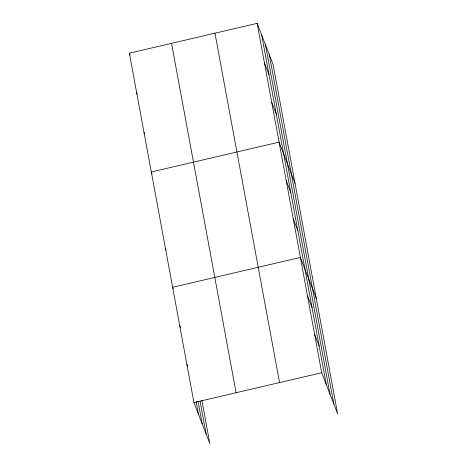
<?xml version="1.0" encoding="UTF-8"?>
<svg xmlns="http://www.w3.org/2000/svg" width="467" height="467" viewBox="0 0 467 467"><rect width="100%" height="100%" fill="white"/><g stroke="black" fill="none" stroke-linecap="round" stroke-linejoin="round"><path stroke-width="0.7" d="M201.849 400.237L209.87 443.65L193.939 402.572L129.365 53.185L257.13 23.35L273.061 64.428L337.635 413.815L321.699 372.736L257.13 23.35M193.939 402.572L321.699 372.736M264.445 62.946L269.015 74.726M271.765 102.542L276.336 114.322M295.016 183.222L279.085 142.143L151.32 171.979L152.079 173.94M286.189 180.571L290.754 192.351M293.288 219.005L297.858 230.786M316.328 298.518L300.392 257.44L172.627 287.275L173.134 288.583M307.496 295.868L312.067 307.648M314.6 334.302L319.165 346.082M129.365 53.185L130.124 55.147M136.685 92.781L137.193 94.089M143.999 132.377L144.507 133.69M165.522 248.841L166.03 250.149M179.731 325.703L180.495 327.671M186.835 364.137L187.594 366.099M269.313 54.762L333.887 404.148M265.449 44.797L330.023 394.183M261.695 35.13L326.27 384.516M214.966 33.198L279.54 382.578M171.529 43.338L236.098 392.724M200.069 401.241L206.122 433.983M198.049 401.246L202.258 424.018M196.14 401.538L198.504 414.352"/></g></svg>
